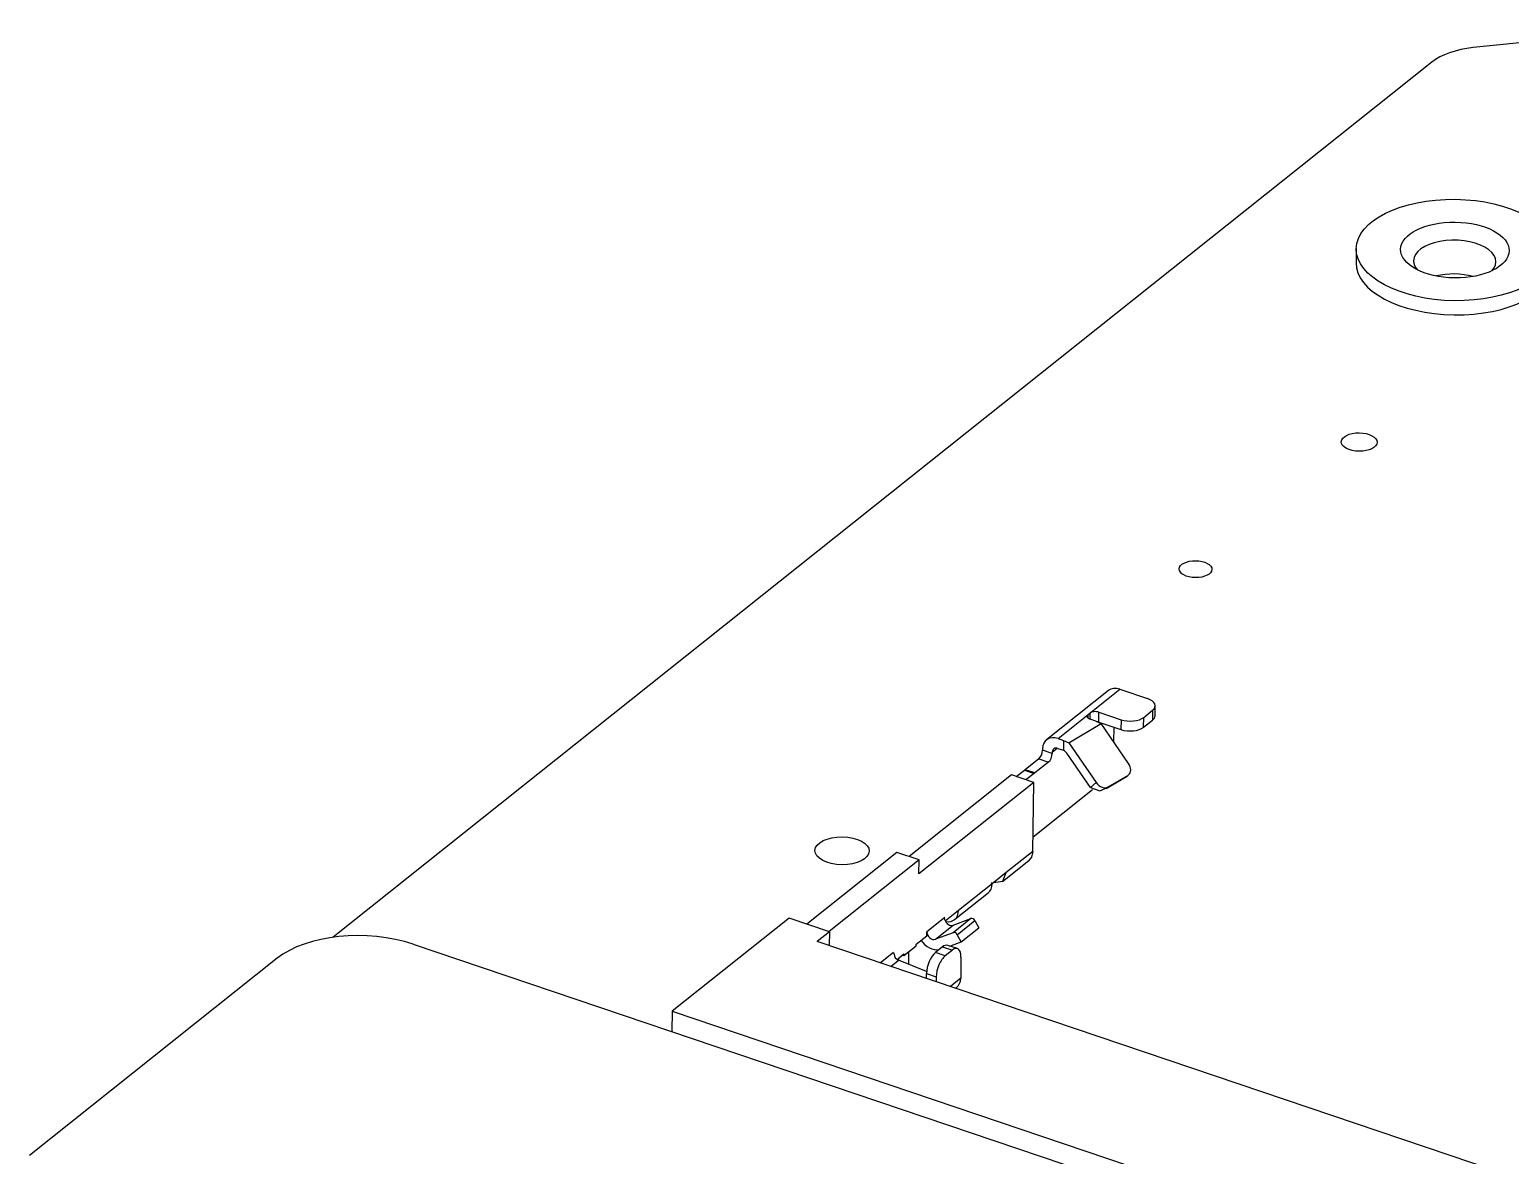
# Model space of a CAD drawing. Header units: millimetres. Extents: x 653 to 802, y 313 to 403.
# Drawn here: x 661.87 to 706.9, y 368.48 to 402.74 of the extents above; entities that cross this region are included whole.
import ezdxf

# ---------------------------------------------------------------- set-up
doc = ezdxf.new("R2010")
doc.units = ezdxf.units.MM

msp = doc.modelspace()

# ---------------------------------------------------------------- linework, layer by layer
for p, q in [((711.055, 402.736), (705.769, 402.188)), ((704.515, 401.749), (671.1, 375.119)), ((702.214, 396.072), (702.208, 395.643)), ((694.676, 382.626), (692.794, 381.126)), ((694.111, 381.939), (695.025, 382.667)), ((695.025, 382.667), (695.868, 382.382)), ((694.058, 381.896), (694.111, 381.939)), ((694.111, 381.939), (694.109, 381.757)), ((694.383, 381.667), (694.387, 381.968)), ((694.387, 381.968), (695.062, 381.739)), ((695.752, 381.811), (696.021, 382.025)), ((696.021, 382.025), (696.017, 381.725)), ((696.095, 381.861), (696.099, 382.161)), ((693.144, 381.168), (694.058, 381.896)), ((693.469, 381.04), (694.453, 381.623)), ((694.056, 381.787), (694.058, 381.896)), ((694.296, 381.693), (694.119, 381.753)), ((694.296, 381.693), (694.453, 381.623)), ((694.383, 381.667), (695.058, 381.439)), ((695.291, 380.408), (694.453, 381.623)), ((694.84, 381.513), (694.834, 381.07)), ((695.062, 381.739), (695.058, 381.439)), ((695.748, 381.511), (695.752, 381.811)), ((695.748, 381.511), (696.017, 381.725)), ((693.144, 381.168), (693.312, 381.111)), ((693.312, 381.111), (693.308, 380.811)), ((693.312, 381.111), (693.469, 381.04)), ((693.469, 381.04), (694.307, 379.825)), ((692.674, 380.853), (692.673, 380.81)), ((692.968, 380.71), (692.673, 380.81)), ((692.969, 380.753), (692.968, 380.71)), ((692.969, 380.753), (693.119, 380.873)), ((693.14, 380.868), (693.308, 380.811)), ((694.129, 379.677), (693.407, 380.724)), ((691.866, 380.014), (692.122, 380.202)), ((692.122, 380.202), (692.417, 380.103)), ((692.563, 380.553), (692.144, 380.219)), ((692.439, 380.119), (692.144, 380.219)), ((692.858, 380.453), (692.439, 380.119)), ((692.563, 380.553), (692.858, 380.453)), ((691.731, 380.06), (688.617, 377.578)), ((692.406, 379.832), (688.912, 377.047)), ((692.406, 379.832), (691.731, 380.06)), ((692.417, 380.103), (692.161, 379.914)), ((692.377, 377.731), (692.406, 379.832)), ((694.129, 379.677), (694.307, 379.825)), ((694.61, 379.65), (695.244, 380.025)), ((694.646, 379.673), (695.24, 380.025)), ((694.646, 379.673), (694.671, 379.694)), ((694.671, 379.694), (695.266, 380.046)), ((695.24, 380.025), (695.266, 380.046)), ((695.244, 380.026), (695.288, 380.062)), ((692.383, 378.175), (694.192, 379.617)), ((688.243, 377.704), (685.505, 375.522)), ((688.918, 377.476), (686.18, 375.294)), ((688.918, 377.476), (688.243, 377.704)), ((688.912, 377.047), (688.918, 377.476)), ((691.454, 376.818), (692.252, 377.454)), ((692.377, 377.731), (691.571, 377.088)), ((691.141, 376.754), (691.571, 377.097)), ((691.571, 377.088), (691.563, 377.091)), ((691.571, 377.097), (691.571, 377.088)), ((691.141, 376.746), (690.119, 375.932)), ((691.141, 376.754), (691.141, 376.746)), ((689.998, 375.658), (691.02, 376.472)), ((684.967, 375.704), (681.411, 372.87)), ((686.189, 375.29), (684.967, 375.704)), ((689.697, 375.722), (689.153, 375.289)), ((689.715, 375.618), (690.119, 375.94)), ((689.954, 375.487), (690.496, 375.688)), ((690.496, 375.688), (689.958, 375.259)), ((690.075, 375.199), (690.613, 375.627)), ((690.119, 375.94), (690.119, 375.932)), ((690.613, 375.627), (690.731, 375.41)), ((686.189, 375.29), (685.816, 374.993)), ((686.189, 375.29), (686.183, 374.868)), ((688.829, 374.912), (689.152, 375.169)), ((689.152, 375.169), (689.153, 375.289)), ((689.417, 375.059), (689.954, 375.487)), ((689.958, 375.259), (689.417, 375.059)), ((690.194, 374.982), (690.075, 375.199)), ((690.194, 374.982), (690.731, 375.41)), ((673.533, 374.911), (716.737, 360.303)), ((744.921, 355.008), (685.816, 374.993)), ((688.452, 374.561), (688.829, 374.861)), ((688.829, 374.861), (688.829, 374.912)), ((689.634, 374.829), (689.419, 374.658)), ((689.634, 374.829), (689.929, 374.729)), ((689.929, 374.729), (689.714, 374.558)), ((690.083, 374.774), (689.788, 374.874)), ((689.848, 374.854), (690.194, 374.982)), ((669.391, 374.481), (661.865, 368.484)), ((688.135, 374.656), (687.741, 374.342)), ((688.059, 374.234), (688.293, 374.421)), ((688.247, 374.448), (688.453, 374.612)), ((689.148, 374.082), (688.293, 374.421)), ((688.299, 374.429), (688.299, 374.49)), ((688.407, 374.576), (688.452, 374.561)), ((688.453, 374.612), (688.452, 374.561)), ((688.598, 374.677), (688.593, 374.302)), ((689.714, 374.558), (689.419, 374.658)), ((690.192, 374.515), (690.183, 373.872)), ((689.142, 373.868), (689.144, 374.015)), ((689.144, 374.015), (689.439, 373.915)), ((689.439, 373.915), (689.437, 373.768)), ((690.183, 373.872), (689.87, 373.622)), ((690.025, 373.569), (690.062, 373.598)), ((681.411, 372.87), (681.402, 372.25)), ((681.411, 372.87), (742.961, 352.059))]:
    msp.add_line(p, q)
for points in [[(694.129, 379.677), (694.415, 379.577), (694.646, 379.673)], [(695.24, 380.025), (695.243, 380.025), (695.244, 380.025)], [(692.377, 377.731), (692.333, 377.553), (692.248, 377.451)], [(691.11, 376.781), (691.464, 376.827), (691.571, 377.088)], [(689.702, 375.649), (689.695, 375.689), (689.697, 375.722)], [(688.135, 374.656), (688.189, 374.499), (688.293, 374.421)]]:
    msp.add_lwpolyline(points)
for centre, major_axis, ratio, start_param, end_param in [((706.201, 401.179), (-2, 0.027), 0.514436, 4.9373, 5.722698), ((705.209, 395.687), (-1.25, 0.017), 0.514436, 2.698032, 6.283185), ((705.208, 395.602), (-3, 0.041), 0.514436, 0.000091, 3.141586), ((705.209, 395.687), (-1.25, 0.017), 0.514436, 0, 0.443547), ((705.195, 394.658), (1.25, -0.017), 0.514436, 1.103575, 2.037905), ((695.019, 382.196), (-0.343, 0.43), 0.726324, 5.437492, 6.28317), ((695.599, 382.168), (-0.5, 0.007), 0.514436, 2.581106, 4.151902), ((694.28, 381.882), (0.2, -0.003), 0.514436, 1.010309, 2.581106), ((694.226, 381.839), (0.2, -0.003), 0.514436, 2.581106, 4.151902), ((694.276, 381.582), (-0.2, 0.003), 0.514436, 4.151902, 4.480837), ((695.327, 381.654), (0.5, -0.007), 0.514436, 4.151902, 5.722698), ((695.331, 381.954), (-0.5, 0.007), 0.514436, 1.010309, 2.581106), ((695.595, 381.868), (0.5, -0.007), 0.514436, 5.722698, 6.283203), ((693.137, 380.696), (0.343, -0.43), 0.726324, 2.2959, 3.866696), ((692.565, 380.724), (0.064, 0.189), 0.455861, 3.75785, 5.328646), ((692.861, 380.625), (-0.064, -0.189), 0.455861, 0.616257, 2.187053), ((693.137, 380.696), (-0.125, 0.156), 0.726324, 5.437492, 7.008289), ((693.306, 380.639), (-0.102, 0.172), 0.655812, 4.817872, 5.533456), ((692.156, 381.076), (0.32, 0.947), 0.455861, 3.717871, 3.75785), ((692.451, 380.976), (-0.32, -0.947), 0.455861, 0.576279, 0.616257), ((695.096, 380.292), (-0.192, 0.231), 0.750729, 3.126654, 4.592419), ((694.502, 379.941), (-0.192, 0.231), 0.750729, 1.450183, 3.020982), ((695.096, 380.292), (-0.192, 0.231), 0.750729, 3.021056, 3.126654), ((690.677, 376.902), (-0.343, 0.43), 0.726324, 3.141577, 3.866696), ((689.86, 375.661), (0.125, -0.156), 0.726324, 4.251093, 6.04712), ((689.656, 376.088), (0.343, -0.43), 0.726324, 5.606034, 7.008289), ((690.543, 375.601), (-0.0623, 0.0782), 0.726324, 4.477561, 6.048357), ((671.92, 373.626), (-3, 0.041), 0.514436, 4.151902, 5.722698), ((689.322, 375.232), (-0.125, 0.156), 0.726324, 0.725103, 2.906764), ((690.005, 375.173), (0.0623, -0.0782), 0.726324, 1.335969, 2.906765), ((689.322, 375.232), (0.343, -0.43), 0.726324, 4.608873, 5.896369), ((689.628, 374.4), (-0.16, -0.474), 0.455861, 3.141582, 3.75785), ((689.923, 374.301), (0.16, 0.474), 0.455861, 5.328646, 6.899443), ((689.413, 374.229), (-0.16, -0.474), 0.455861, 3.75785, 5.328646), ((689.708, 374.129), (0.16, 0.474), 0.455861, 0.616257, 2.187054), ((689.719, 374.029), (-0.343, 0.43), 0.726324, 3.141577, 3.866696)]:
    msp.add_ellipse(centre, major_axis=major_axis, ratio=ratio, start_param=start_param, end_param=end_param)
for centre, major_axis in [((705.213, 396.03), (-3, 0.041)), ((705.213, 396.03), (1.65, -0.023)), ((702.303, 390.188), (0.544, -0.007)), ((697.326, 386.32), (-0.5, 0.007)), ((686.575, 377.752), (0.825, -0.011))]:
    msp.add_ellipse(centre, major_axis=major_axis, ratio=0.514436)

doc.saveas('drawing.dxf')
